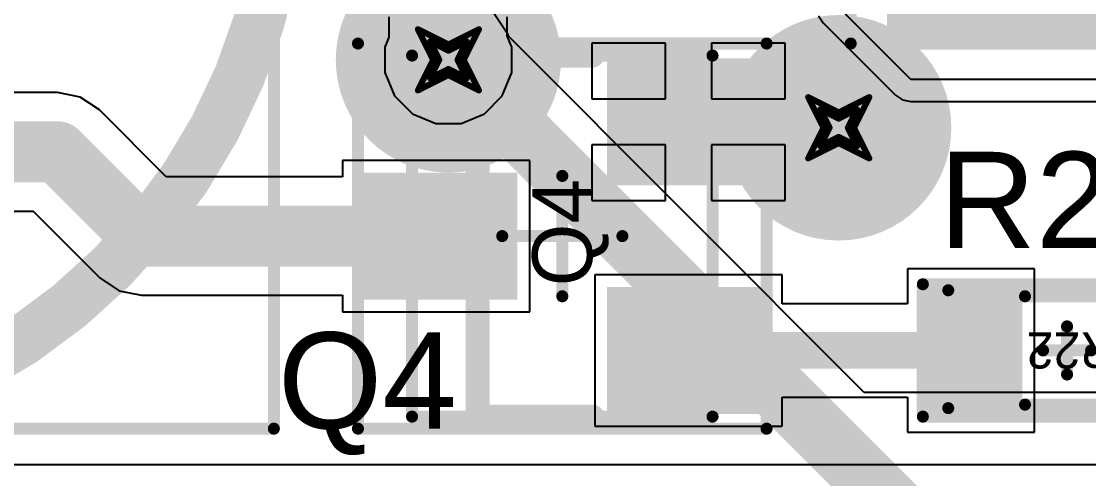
# Model space of a CAD drawing. Header units: millimetres. Extents: x -0.2 to 11.1, y -5.4 to 4.7.
# Drawn here: x 0.3346 to 0.6842, y 0.9758 to 1.1254 of the extents above; entities that cross this region are included whole.
import ezdxf

# ---------------------------------------------------------------- set-up
doc = ezdxf.new("R2010")
doc.units = ezdxf.units.MM
doc.header["$MEASUREMENT"] = 0
for name, color, linetype in [('BottomLayer', 5, 'Continuous'), ('DrillDrawing', 1, 'Continuous'), ('InternalPlane1', 76, 'Continuous'), ('InternalPlane2', 16, 'Continuous'), ('Mechanical1', 6, 'Continuous'), ('Mechanical3', 76, 'Continuous'), ('Mechanical5', 56, 'Continuous'), ('TopLayer', 1, 'Continuous'), ('TopOverlay', 2, 'Continuous'), ('TopPaste', 8, 'Continuous'), ('TopSolder', 216, 'Continuous'), ('ViaHoleLayer', 16, 'Continuous')]:
    doc.layers.add(name, color=color, linetype=linetype)
doc.styles.add('Arial', font='arial.ttf', dxfattribs={"height": 0.2})

# ---------------------------------------------------------------- blocks, each defined once
blk = doc.blocks.new('R0603_34')
at = {"layer": 'TopLayer'}
for points in [[(-0.0196889, -0.01771655), (-0.0433109, -0.01771655), (-0.0433109, 0.01771655), (-0.0196889, 0.01771655)], [(0.0196891, 0.01771655), (0.0433111, 0.01771655), (0.0433111, -0.01771655), (0.0196891, -0.01771655)]]:
    blk.add_hatch(color=1, dxfattribs=at).paths.add_polyline_path(points)
at = {"layer": 'TopPaste'}
for points in [[(-0.0146889, -0.02271655), (-0.0483109, -0.02271655), (-0.0483109, 0.02271655), (-0.0146889, 0.02271655)], [(0.0146891, 0.02271655), (0.0483111, 0.02271655), (0.0483111, -0.02271655), (0.0146891, -0.02271655)]]:
    blk.add_hatch(color=8, dxfattribs=at).paths.add_polyline_path(points)
at = {"layer": 'TopSolder'}
for points in [[(-0.0177204, -0.01968505), (-0.0452794, -0.01968505), (-0.0452794, 0.01968505), (-0.0177204, 0.01968505)], [(0.0177206, 0.01968505), (0.0452796, 0.01968505), (0.0452796, -0.01968505), (0.0177206, -0.01968505)]]:
    blk.add_hatch(color=216, dxfattribs=at).paths.add_polyline_path(points)
at = {"layer": 'Mechanical1', "const_width": 0.003937}
for points in [[(0.0389172, 0.0188754), (-0.0389172, 0.0188754)], [(-0.0389172, 0.0188754), (-0.0389172, -0.019685)], [(0.0389172, 0.0188754), (0.0389172, -0.019685)], [(0.0389172, -0.019685), (-0.0389172, -0.019685)]]:
    blk.add_lwpolyline(points, dxfattribs=at)
at = {"layer": 'Mechanical1', "const_width": 0.0019685}
for points in [[(-0.0399014, 0.0188754, 1), (-0.037933, 0.0188754, 1)], [(-0.0399014, 0.0188754, 1), (-0.037933, 0.0188754, 1)], [(0.037933, 0.0188754, 1), (0.0399014, 0.0188754, 1)], [(0.037933, 0.0188754, 1), (0.0399014, 0.0188754, 1)], [(-0.0399014, -0.019685, 1), (-0.037933, -0.019685, 1)], [(-0.0399014, -0.019685, 1), (-0.037933, -0.019685, 1)], [(0.037933, -0.019685, 1), (0.0399014, -0.019685, 1)], [(0.037933, -0.019685, 1), (0.0399014, -0.019685, 1)]]:
    blk.add_lwpolyline(points, format="xyb", close=True, dxfattribs=at)
at = {"layer": 'Mechanical3', "const_width": 0.003937}
for points in [[(-0.0472441, 0.0216535), (-0.0472441, -0.0216535)], [(0.0472441, 0.0216535), (-0.0472441, 0.0216535)], [(0.0472441, 0.0216535), (0.0472441, -0.0216535)], [(0, 0.007874), (0, -0.007874)], [(0.007874, 0), (-0.007874, 0)], [(0.0472441, -0.0216535), (-0.0472441, -0.0216535)]]:
    blk.add_lwpolyline(points, dxfattribs=at)
at = {"layer": 'Mechanical3', "const_width": 0.0019685}
for points in [[(-0.0482283, 0.0216535, 1), (-0.0462599, 0.0216535, 1)], [(-0.0482283, 0.0216535, 1), (-0.0462599, 0.0216535, 1)], [(0.0462599, 0.0216535, 1), (0.0482283, 0.0216535, 1)], [(0.0462599, 0.0216535, 1), (0.0482283, 0.0216535, 1)], [(-0.0009842, 0.007874, 1), (0.0009842, 0.007874, 1)], [(-0.0088582, 0, 1), (-0.0068898, 0, 1)], [(0.0068898, 0, 1), (0.0088582, 0, 1)], [(-0.0009842, -0.007874, 1), (0.0009842, -0.007874, 1)], [(-0.0482283, -0.0216535, 1), (-0.0462599, -0.0216535, 1)], [(-0.0482283, -0.0216535, 1), (-0.0462599, -0.0216535, 1)], [(0.0462599, -0.0216535, 1), (0.0482283, -0.0216535, 1)], [(0.0462599, -0.0216535, 1), (0.0482283, -0.0216535, 1)]]:
    blk.add_lwpolyline(points, format="xyb", close=True, dxfattribs=at)
at = {"layer": 'Mechanical5', "const_width": 0.003937}
for points in [[(-0.0472441, 0.0216535), (-0.0472441, -0.0216535)], [(0.0472441, 0.0216535), (-0.0472441, 0.0216535)], [(0.0472441, 0.0216535), (0.0472441, -0.0216535)], [(0.0472441, -0.0216535), (-0.0472441, -0.0216535)]]:
    blk.add_lwpolyline(points, dxfattribs=at)
at = {"layer": 'Mechanical5', "const_width": 0.0019685}
for points in [[(-0.0482283, 0.0216535, 1), (-0.0462599, 0.0216535, 1)], [(-0.0482283, 0.0216535, 1), (-0.0462599, 0.0216535, 1)], [(0.0462599, 0.0216535, 1), (0.0482283, 0.0216535, 1)], [(0.0462599, 0.0216535, 1), (0.0482283, 0.0216535, 1)], [(-0.0482283, -0.0216535, 1), (-0.0462599, -0.0216535, 1)], [(-0.0482283, -0.0216535, 1), (-0.0462599, -0.0216535, 1)], [(0.0462599, -0.0216535, 1), (0.0482283, -0.0216535, 1)], [(0.0462599, -0.0216535, 1), (0.0482283, -0.0216535, 1)]]:
    blk.add_lwpolyline(points, format="xyb", close=True, dxfattribs=at)
at = {"layer": 'TopOverlay', "const_width": 0.003937}
for points in [[(0.0137795, 0.0177165), (-0.0137795, 0.0177165)], [(0.0137795, -0.0177165), (-0.0137795, -0.0177165)]]:
    blk.add_lwpolyline(points, dxfattribs=at)
at = {"layer": 'TopOverlay', "const_width": 0.0019685}
for points in [[(-0.0147637, 0.0177165, 1), (-0.0127953, 0.0177165, 1)], [(0.0127953, 0.0177165, 1), (0.0147637, 0.0177165, 1)], [(-0.0147637, -0.0177165, 1), (-0.0127953, -0.0177165, 1)], [(0.0127953, -0.0177165, 1), (0.0147637, -0.0177165, 1)]]:
    blk.add_lwpolyline(points, format="xyb", close=True, dxfattribs=at)
at = {"layer": 'Mechanical5'}
blk.add_text('R22', height=0.011811, dxfattribs=at).set_placement((-0.0157427, -0.0059033))
blk = doc.blocks.new('SOT_23F_57')
at = {"layer": 'TopLayer'}
for points in [[(-0.01574805, 0.06299215), (0.01574805, 0.06299215), (0.01574805, 0.01968505), (-0.01574805, 0.01968505)], [(-0.05314955, -0.01968505), (-0.02165345, -0.01968505), (-0.02165345, -0.06299215), (-0.05314955, -0.06299215)], [(0.02165355, -0.01968505), (0.05314965, -0.01968505), (0.05314965, -0.06299215), (0.02165355, -0.06299215)]]:
    blk.add_hatch(color=1, dxfattribs=at).paths.add_polyline_path(points)
at = {"layer": 'TopPaste'}
for points in [[(-0.02074805, 0.06799215), (0.02074805, 0.06799215), (0.02074805, 0.01468505), (-0.02074805, 0.01468505)], [(-0.05814955, -0.01468505), (-0.01665345, -0.01468505), (-0.01665345, -0.06799215), (-0.05814955, -0.06799215)], [(0.01665355, -0.01468505), (0.05814965, -0.01468505), (0.05814965, -0.06799215), (0.01665355, -0.06799215)]]:
    blk.add_hatch(color=8, dxfattribs=at).paths.add_polyline_path(points)
at = {"layer": 'TopSolder'}
for points in [[(-0.01771655, 0.06496065), (0.01771655, 0.06496065), (0.01771655, 0.01771655), (-0.01771655, 0.01771655)], [(-0.05511805, -0.01771655), (-0.01968495, -0.01771655), (-0.01968495, -0.06496065), (-0.05511805, -0.06496065)], [(0.01968505, -0.01771655), (0.05511815, -0.01771655), (0.05511815, -0.06496065), (0.01968505, -0.06496065)]]:
    blk.add_hatch(color=216, dxfattribs=at).paths.add_polyline_path(points)
at = {"layer": 'Mechanical1', "const_width": 0.003937}
for points in [[(-0.0590551, 0.0492126), (-0.0590551, -0.0492126)], [(-0.0590551, 0.0492126), (0.0590551, 0.0492126)], [(0.0590551, 0.0492126), (0.0590551, -0.0492126)], [(-0.0590551, -0.0492126), (0.0590551, -0.0492126)]]:
    blk.add_lwpolyline(points, dxfattribs=at)
at = {"layer": 'Mechanical1', "const_width": 0.0019685}
for points in [[(-0.0600393, 0.0492126, 1), (-0.0580709, 0.0492126, 1)], [(-0.0600393, 0.0492126, 1), (-0.0580709, 0.0492126, 1)], [(0.0580709, 0.0492126, 1), (0.0600393, 0.0492126, 1)], [(0.0580709, 0.0492126, 1), (0.0600393, 0.0492126, 1)], [(-0.0600393, -0.0492126, 1), (-0.0580709, -0.0492126, 1)], [(-0.0600393, -0.0492126, 1), (-0.0580709, -0.0492126, 1)], [(0.0580709, -0.0492126, 1), (0.0600393, -0.0492126, 1)], [(0.0580709, -0.0492126, 1), (0.0600393, -0.0492126, 1)]]:
    blk.add_lwpolyline(points, format="xyb", close=True, dxfattribs=at)
at = {"layer": 'Mechanical3', "const_width": 0.003937}
for points in [[(-0.0629921, 0.0669291), (-0.0629921, -0.0669291)], [(-0.0629921, 0.0669291), (0.0629921, 0.0669291)], [(0.0629921, 0.0669291), (0.0629921, -0.0669291)], [(0, 0.019685), (0, -0.019685)], [(-0.019685, 0), (0.019685, 0)], [(-0.0629921, -0.0669291), (0.0629921, -0.0669291)]]:
    blk.add_lwpolyline(points, dxfattribs=at)
at = {"layer": 'Mechanical3', "const_width": 0.0019685}
for points in [[(-0.0639763, 0.0669291, 1), (-0.0620079, 0.0669291, 1)], [(-0.0639763, 0.0669291, 1), (-0.0620079, 0.0669291, 1)], [(0.0620079, 0.0669291, 1), (0.0639763, 0.0669291, 1)], [(0.0620079, 0.0669291, 1), (0.0639763, 0.0669291, 1)], [(-0.0009842, 0.019685, 1), (0.0009842, 0.019685, 1)], [(-0.0206692, 0, 1), (-0.0187008, 0, 1)], [(0.0187008, 0, 1), (0.0206692, 0, 1)], [(-0.0009842, -0.019685, 1), (0.0009842, -0.019685, 1)], [(-0.0639763, -0.0669291, 1), (-0.0620079, -0.0669291, 1)], [(-0.0639763, -0.0669291, 1), (-0.0620079, -0.0669291, 1)], [(0.0620079, -0.0669291, 1), (0.0639763, -0.0669291, 1)], [(0.0620079, -0.0669291, 1), (0.0639763, -0.0669291, 1)]]:
    blk.add_lwpolyline(points, format="xyb", close=True, dxfattribs=at)
at = {"layer": 'Mechanical5', "const_width": 0.003937}
for points in [[(-0.0629921, 0.0669291), (-0.0629921, -0.0669291)], [(-0.0629921, 0.0669291), (0.0629921, 0.0669291)], [(0.0629921, 0.0669291), (0.0629921, -0.0669291)], [(-0.0629921, -0.0669291), (0.0629921, -0.0669291)]]:
    blk.add_lwpolyline(points, dxfattribs=at)
at = {"layer": 'Mechanical5', "const_width": 0.0019685}
for points in [[(-0.0639763, 0.0669291, 1), (-0.0620079, 0.0669291, 1)], [(-0.0639763, 0.0669291, 1), (-0.0620079, 0.0669291, 1)], [(0.0620079, 0.0669291, 1), (0.0639763, 0.0669291, 1)], [(0.0620079, 0.0669291, 1), (0.0639763, 0.0669291, 1)], [(-0.0639763, -0.0669291, 1), (-0.0620079, -0.0669291, 1)], [(-0.0639763, -0.0669291, 1), (-0.0620079, -0.0669291, 1)], [(0.0620079, -0.0669291, 1), (0.0639763, -0.0669291, 1)], [(0.0620079, -0.0669291, 1), (0.0639763, -0.0669291, 1)]]:
    blk.add_lwpolyline(points, format="xyb", close=True, dxfattribs=at)
at = {"layer": 'TopOverlay', "const_width": 0.007874}
for points in [[(-0.0590272, 0.0277664), (-0.0216535, 0.0277664)], [(-0.0590272, 0.0277664), (-0.0590272, -0.0098425)], [(0.0216535, 0.0277664), (0.0590272, 0.0277664)], [(0.0590272, 0.0277664), (0.0590272, -0.0098425)]]:
    blk.add_lwpolyline(points, dxfattribs=at)
at = {"layer": 'TopOverlay', "const_width": 0.003937}
for points in [[(-0.0609957, 0.0277664, 1), (-0.0570587, 0.0277664, 1)], [(-0.0609957, 0.0277664, 1), (-0.0570587, 0.0277664, 1)], [(-0.023622, 0.0277664, 1), (-0.019685, 0.0277664, 1)], [(0.019685, 0.0277664, 1), (0.023622, 0.0277664, 1)], [(0.0570587, 0.0277664, 1), (0.0609957, 0.0277664, 1)], [(0.0570587, 0.0277664, 1), (0.0609957, 0.0277664, 1)], [(-0.0609957, -0.0098425, 1), (-0.0570587, -0.0098425, 1)], [(0.0570587, -0.0098425, 1), (0.0609957, -0.0098425, 1)]]:
    blk.add_lwpolyline(points, format="xyb", close=True, dxfattribs=at)
at = {"layer": 'Mechanical5'}
blk.add_text('Q4', height=0.019685, dxfattribs=at).set_placement((-0.0163987, -0.0098391))
blk = doc.blocks.new('CMI_9605IC_0580T_62')
at = {"layer": 'Mechanical1', "const_width": 0.003937}
for points in [[(0.1889764, -0.1889764), (0.1889764, 0.1889764)], [(-0.1889764, -0.1889764), (0.1889764, -0.1889764)]]:
    blk.add_lwpolyline(points, dxfattribs=at)
at = {"layer": 'Mechanical1', "const_width": 0.0019685}
blk.add_lwpolyline([(0.1879922, -0.1889764, 1), (0.1899606, -0.1889764, 1)], format="xyb", close=True, dxfattribs=at)
blk.add_lwpolyline([(0.1879922, -0.1889764, 1), (0.1899606, -0.1889764, 1)], format="xyb", close=True, dxfattribs=at)
at = {"layer": 'Mechanical3', "const_width": 0.01}
blk.add_lwpolyline([(0.1889764, 0, 1), (-0.1889764, 0, 1)], format="xyb", close=True, dxfattribs=at)
at = {"layer": 'Mechanical5', "const_width": 0.01}
blk.add_lwpolyline([(0.1889764, 0, 1), (-0.1889764, 0, 1)], format="xyb", close=True, dxfattribs=at)
at = {"layer": 'TopOverlay', "const_width": 0.007874}
blk.add_lwpolyline([(0.1968504, 0, 1), (-0.1968504, 0, 1)], format="xyb", close=True, dxfattribs=at)
blk = doc.blocks.new('SMB_77')
at = {"layer": 'TopLayer'}
for points in [[(-0.1295078, 0.05399605), (-0.0445078, 0.05399605), (-0.0445078, -0.05399605), (-0.1295078, -0.05399605)], [(0.0445079, 0.05399605), (0.1295079, 0.05399605), (0.1295079, -0.05399605), (0.0445079, -0.05399605)]]:
    blk.add_hatch(color=1, dxfattribs=at).paths.add_polyline_path(points)
at = {"layer": 'TopOverlay'}
blk.add_hatch(color=2, dxfattribs=at).paths.add_polyline_path([(-0.03937, -0.0708644), (-0.0098424, -0.0708644), (-0.0098424, 0.0708678), (-0.03937, 0.0708678)])
at = {"layer": 'TopPaste'}
for points in [[(-0.1345078, 0.05899605), (-0.0395078, 0.05899605), (-0.0395078, -0.05899605), (-0.1345078, -0.05899605)], [(0.0395079, 0.05899605), (0.1345079, 0.05899605), (0.1345079, -0.05899605), (0.0395079, -0.05899605)]]:
    blk.add_hatch(color=8, dxfattribs=at).paths.add_polyline_path(points)
at = {"layer": 'TopSolder'}
for points in [[(-0.1314763, 0.05596455), (-0.0425393, 0.05596455), (-0.0425393, -0.05596455), (-0.1314763, -0.05596455)], [(0.0425394, 0.05596455), (0.1314764, 0.05596455), (0.1314764, -0.05596455), (0.0425394, -0.05596455)]]:
    blk.add_hatch(color=216, dxfattribs=at).paths.add_polyline_path(points)
at = {"layer": 'Mechanical1', "const_width": 0.003937}
for points in [[(-0.1070866, 0.0700787), (-0.1070866, -0.0700787)], [(-0.1070866, 0.0700787), (0.1070866, 0.0700787)], [(0.1070866, 0.0700787), (0.1070866, -0.0700787)], [(-0.1070866, -0.0700787), (0.1070866, -0.0700787)]]:
    blk.add_lwpolyline(points, dxfattribs=at)
at = {"layer": 'Mechanical1', "const_width": 0.0019685}
for points in [[(-0.1080708, 0.0700787, 1), (-0.1061024, 0.0700787, 1)], [(-0.1080708, 0.0700787, 1), (-0.1061024, 0.0700787, 1)], [(0.1061024, 0.0700787, 1), (0.1080708, 0.0700787, 1)], [(0.1061024, 0.0700787, 1), (0.1080708, 0.0700787, 1)], [(-0.1080708, -0.0700787, 1), (-0.1061024, -0.0700787, 1)], [(-0.1080708, -0.0700787, 1), (-0.1061024, -0.0700787, 1)], [(0.1061024, -0.0700787, 1), (0.1080708, -0.0700787, 1)], [(0.1061024, -0.0700787, 1), (0.1080708, -0.0700787, 1)]]:
    blk.add_lwpolyline(points, format="xyb", close=True, dxfattribs=at)
at = {"layer": 'Mechanical3', "const_width": 0.003937}
for points in [[(-0.1338583, 0.0708661), (-0.1338583, -0.0708661)], [(-0.1338583, 0.0708661), (0.1338583, 0.0708661)], [(0.1338583, 0.0708661), (0.1338583, -0.0708661)], [(0, 0.019685), (0, -0.019685)], [(-0.019685, 0), (0.019685, 0)], [(-0.1338583, -0.0708661), (0.1338583, -0.0708661)]]:
    blk.add_lwpolyline(points, dxfattribs=at)
at = {"layer": 'Mechanical3', "const_width": 0.0019685}
for points in [[(-0.1348425, 0.0708661, 1), (-0.1328741, 0.0708661, 1)], [(-0.1348425, 0.0708661, 1), (-0.1328741, 0.0708661, 1)], [(0.1328741, 0.0708661, 1), (0.1348425, 0.0708661, 1)], [(0.1328741, 0.0708661, 1), (0.1348425, 0.0708661, 1)], [(-0.0009842, 0.019685, 1), (0.0009842, 0.019685, 1)], [(-0.0206692, 0, 1), (-0.0187008, 0, 1)], [(0.0187008, 0, 1), (0.0206692, 0, 1)], [(-0.0009842, -0.019685, 1), (0.0009842, -0.019685, 1)], [(-0.1348425, -0.0708661, 1), (-0.1328741, -0.0708661, 1)], [(-0.1348425, -0.0708661, 1), (-0.1328741, -0.0708661, 1)], [(0.1328741, -0.0708661, 1), (0.1348425, -0.0708661, 1)], [(0.1328741, -0.0708661, 1), (0.1348425, -0.0708661, 1)]]:
    blk.add_lwpolyline(points, format="xyb", close=True, dxfattribs=at)
at = {"layer": 'Mechanical5', "const_width": 0.003937}
for points in [[(-0.1338583, 0.0708661), (-0.1338583, -0.0708661)], [(-0.1338583, 0.0708661), (0.1338583, 0.0708661)], [(0.1338583, 0.0708661), (0.1338583, -0.0708661)], [(-0.1338583, -0.0708661), (0.1338583, -0.0708661)]]:
    blk.add_lwpolyline(points, dxfattribs=at)
at = {"layer": 'Mechanical5', "const_width": 0.0019685}
for points in [[(-0.1348425, 0.0708661, 1), (-0.1328741, 0.0708661, 1)], [(-0.1348425, 0.0708661, 1), (-0.1328741, 0.0708661, 1)], [(0.1328741, 0.0708661, 1), (0.1348425, 0.0708661, 1)], [(0.1328741, 0.0708661, 1), (0.1348425, 0.0708661, 1)], [(-0.1348425, -0.0708661, 1), (-0.1328741, -0.0708661, 1)], [(-0.1348425, -0.0708661, 1), (-0.1328741, -0.0708661, 1)], [(0.1328741, -0.0708661, 1), (0.1348425, -0.0708661, 1)], [(0.1328741, -0.0708661, 1), (0.1348425, -0.0708661, 1)]]:
    blk.add_lwpolyline(points, format="xyb", close=True, dxfattribs=at)
at = {"layer": 'TopOverlay', "const_width": 0.003937}
for points in [[(-0.1082677, 0.0708661), (-0.1082677, 0.0590551)], [(-0.1082677, 0.0708661), (-0.1003937, 0.0708661)], [(-0.1003937, 0.0708661), (0.1082677, 0.0708661)], [(0.1082677, 0.0708661), (0.1082677, 0.0590551)], [(-0.1082677, -0.0590551), (-0.1082677, -0.0708661)], [(0.1082677, -0.0590551), (0.1082677, -0.0708661)], [(-0.1082677, -0.0708661), (-0.1003937, -0.0708661)], [(-0.1003937, -0.0708661), (0.1082677, -0.0708661)]]:
    blk.add_lwpolyline(points, dxfattribs=at)
at = {"layer": 'TopOverlay', "const_width": 0.0019685}
for points in [[(-0.1092519, 0.0708661, 1), (-0.1072835, 0.0708661, 1)], [(-0.1092519, 0.0708661, 1), (-0.1072835, 0.0708661, 1)], [(-0.1013779, 0.0708661, 1), (-0.0994095, 0.0708661, 1)], [(-0.1013779, 0.0708661, 1), (-0.0994095, 0.0708661, 1)], [(0.1072835, 0.0708661, 1), (0.1092519, 0.0708661, 1)], [(0.1072835, 0.0708661, 1), (0.1092519, 0.0708661, 1)], [(-0.1092519, 0.0590551, 1), (-0.1072835, 0.0590551, 1)], [(0.1072835, 0.0590551, 1), (0.1092519, 0.0590551, 1)], [(-0.1092519, -0.0590551, 1), (-0.1072835, -0.0590551, 1)], [(0.1072835, -0.0590551, 1), (0.1092519, -0.0590551, 1)], [(-0.1092519, -0.0708661, 1), (-0.1072835, -0.0708661, 1)], [(-0.1092519, -0.0708661, 1), (-0.1072835, -0.0708661, 1)], [(-0.1013779, -0.0708661, 1), (-0.0994095, -0.0708661, 1)], [(-0.1013779, -0.0708661, 1), (-0.0994095, -0.0708661, 1)], [(0.1072835, -0.0708661, 1), (0.1092519, -0.0708661, 1)], [(0.1072835, -0.0708661, 1), (0.1092519, -0.0708661, 1)]]:
    blk.add_lwpolyline(points, format="xyb", close=True, dxfattribs=at)
at = {"layer": 'Mechanical5'}
blk.add_text('D4', height=0.019685, dxfattribs=at).set_placement((-0.0163989, -0.0098391))

msp = doc.modelspace()

# ---------------------------------------------------------------- hatches: boundary and pattern name
at = {"layer": 'BottomLayer'}
h = msp.add_hatch(color=5, dxfattribs=at)
edge = h.paths.add_edge_path()
edge.add_arc((0.4745051, 1.1127752), 0.011811, 0, 360)
h = msp.add_hatch(color=5, dxfattribs=at)
edge = h.paths.add_edge_path()
edge.add_arc((0.6023622, 1.0905512), 0.011811, 0, 360)
at = {"layer": 'InternalPlane1'}
h = msp.add_hatch(color=76, dxfattribs=at)
edge = h.paths.add_edge_path()
edge.add_arc((0.4745051, 1.1127752), 0.0368897, 0, 360)
at = {"layer": 'InternalPlane2'}
h = msp.add_hatch(color=16, dxfattribs=at)
edge = h.paths.add_edge_path()
edge.add_arc((0.4745051, 1.1127752), 0.0368897, 0, 360)
h = msp.add_hatch(color=16, dxfattribs=at)
edge = h.paths.add_edge_path()
edge.add_arc((0.6023622, 1.0905512), 0.0368897, 0, 360)
at = {"layer": 'TopLayer'}
h = msp.add_hatch(color=1, dxfattribs=at)
edge = h.paths.add_edge_path()
edge.add_arc((0.4745051, 1.1127752), 0.011811, 0, 360)
h = msp.add_hatch(color=1, dxfattribs=at)
edge = h.paths.add_edge_path()
edge.add_arc((0.6023622, 1.0905512), 0.011811, 0, 360)
at = {"layer": 'ViaHoleLayer'}
h = msp.add_hatch(color=16, dxfattribs=at)
edge = h.paths.add_edge_path()
edge.add_arc((0.4745051, 1.1127752), 0.0068897, 0, 360)
h = msp.add_hatch(color=16, dxfattribs=at)
edge = h.paths.add_edge_path()
edge.add_arc((0.6023622, 1.0905512), 0.0068897, 0, 360)

# ---------------------------------------------------------------- linework, layer by layer
at = {"layer": 'BottomLayer'}
for p, q in [((0.4941086, 1.1208952), (0.489509, 1.1277791)), ((0.4941898, 1.1204869), (0.4941086, 1.1208952)), ((0.6107397, 1.003937), (0.4941898, 1.1204869)), ((0.7365493, 1.003937), (0.6107397, 1.003937))]:
    msp.add_line(p, q, dxfattribs=at)
at = {"layer": 'BottomLayer', "const_width": 0.02}
msp.add_lwpolyline([(0.4745051, 1.1127752), (0.6660205, 0.9212598)], dxfattribs=at)
at = {"layer": 'BottomLayer', "const_width": 0.01}
msp.add_lwpolyline([(0.4695051, 1.1127752, 1), (0.4795051, 1.1127752, 1)], format="xyb", close=True, dxfattribs=at)
at = {"layer": 'DrillDrawing', "const_width": 0.002}
for points in [[(0.4645051, 1.1227752), (0.4745051, 1.1177752)], [(0.4645051, 1.1227752), (0.4695051, 1.1127752)], [(0.4745051, 1.1177752), (0.4845051, 1.1227752)], [(0.4795051, 1.1127752), (0.4845051, 1.1227752)], [(0.4685051, 1.1187752), (0.4745051, 1.1157752)], [(0.4685051, 1.1187752), (0.4715051, 1.1127752)], [(0.4745051, 1.1157752), (0.4805051, 1.1187752)], [(0.4775051, 1.1127752), (0.4805051, 1.1187752)], [(0.4645051, 1.1027752), (0.4695051, 1.1127752)], [(0.4685051, 1.1067752), (0.4715051, 1.1127752)], [(0.4775051, 1.1127752), (0.4805051, 1.1067752)], [(0.4795051, 1.1127752), (0.4845051, 1.1027752)], [(0.4645051, 1.1027752), (0.4745051, 1.1077752)], [(0.4685051, 1.1067752), (0.4745051, 1.1097752)], [(0.4745051, 1.1097752), (0.4805051, 1.1067752)], [(0.4745051, 1.1077752), (0.4845051, 1.1027752)], [(0.5923622, 1.1005512), (0.6023622, 1.0955512)], [(0.5923622, 1.1005512), (0.5973622, 1.0905512)], [(0.6023622, 1.0955512), (0.6123622, 1.1005512)], [(0.6073622, 1.0905512), (0.6123622, 1.1005512)], [(0.5963622, 1.0965512), (0.6023622, 1.0935512)], [(0.5963622, 1.0965512), (0.5993622, 1.0905512)], [(0.6023622, 1.0935512), (0.6083622, 1.0965512)], [(0.6053622, 1.0905512), (0.6083622, 1.0965512)], [(0.5923622, 1.0805512), (0.5973622, 1.0905512)], [(0.5963622, 1.0845512), (0.5993622, 1.0905512)], [(0.6053622, 1.0905512), (0.6083622, 1.0845512)], [(0.6073622, 1.0905512), (0.6123622, 1.0805512)], [(0.5963622, 1.0845512), (0.6023622, 1.0875512)], [(0.6023622, 1.0875512), (0.6083622, 1.0845512)], [(0.5923622, 1.0805512), (0.6023622, 1.0855512)], [(0.6023622, 1.0855512), (0.6123622, 1.0805512)]]:
    msp.add_lwpolyline(points, dxfattribs=at)
at = {"layer": 'DrillDrawing', "const_width": 0.001}
for points in [[(0.4640051, 1.1227752, 1), (0.4650051, 1.1227752, 1)], [(0.4640051, 1.1227752, 1), (0.4650051, 1.1227752, 1)], [(0.4840051, 1.1227752, 1), (0.4850051, 1.1227752, 1)], [(0.4840051, 1.1227752, 1), (0.4850051, 1.1227752, 1)], [(0.4680051, 1.1187752, 1), (0.4690051, 1.1187752, 1)], [(0.4680051, 1.1187752, 1), (0.4690051, 1.1187752, 1)], [(0.4800051, 1.1187752, 1), (0.4810051, 1.1187752, 1)], [(0.4800051, 1.1187752, 1), (0.4810051, 1.1187752, 1)], [(0.4740051, 1.1177752, 1), (0.4750051, 1.1177752, 1)], [(0.4740051, 1.1177752, 1), (0.4750051, 1.1177752, 1)], [(0.4740051, 1.1157752, 1), (0.4750051, 1.1157752, 1)], [(0.4740051, 1.1157752, 1), (0.4750051, 1.1157752, 1)], [(0.4690051, 1.1127752, 1), (0.4700051, 1.1127752, 1)], [(0.4690051, 1.1127752, 1), (0.4700051, 1.1127752, 1)], [(0.4710051, 1.1127752, 1), (0.4720051, 1.1127752, 1)], [(0.4710051, 1.1127752, 1), (0.4720051, 1.1127752, 1)], [(0.4770051, 1.1127752, 1), (0.4780051, 1.1127752, 1)], [(0.4770051, 1.1127752, 1), (0.4780051, 1.1127752, 1)], [(0.4790051, 1.1127752, 1), (0.4800051, 1.1127752, 1)], [(0.4790051, 1.1127752, 1), (0.4800051, 1.1127752, 1)], [(0.4740051, 1.1097752, 1), (0.4750051, 1.1097752, 1)], [(0.4740051, 1.1097752, 1), (0.4750051, 1.1097752, 1)], [(0.4740051, 1.1077752, 1), (0.4750051, 1.1077752, 1)], [(0.4740051, 1.1077752, 1), (0.4750051, 1.1077752, 1)], [(0.4680051, 1.1067752, 1), (0.4690051, 1.1067752, 1)], [(0.4680051, 1.1067752, 1), (0.4690051, 1.1067752, 1)], [(0.4800051, 1.1067752, 1), (0.4810051, 1.1067752, 1)], [(0.4800051, 1.1067752, 1), (0.4810051, 1.1067752, 1)], [(0.4640051, 1.1027752, 1), (0.4650051, 1.1027752, 1)], [(0.4640051, 1.1027752, 1), (0.4650051, 1.1027752, 1)], [(0.4840051, 1.1027752, 1), (0.4850051, 1.1027752, 1)], [(0.4840051, 1.1027752, 1), (0.4850051, 1.1027752, 1)], [(0.5918622, 1.1005512, 1), (0.5928622, 1.1005512, 1)], [(0.5918622, 1.1005512, 1), (0.5928622, 1.1005512, 1)], [(0.6118622, 1.1005512, 1), (0.6128622, 1.1005512, 1)], [(0.6118622, 1.1005512, 1), (0.6128622, 1.1005512, 1)], [(0.5958622, 1.0965512, 1), (0.5968622, 1.0965512, 1)], [(0.5958622, 1.0965512, 1), (0.5968622, 1.0965512, 1)], [(0.6018622, 1.0955512, 1), (0.6028622, 1.0955512, 1)], [(0.6018622, 1.0955512, 1), (0.6028622, 1.0955512, 1)], [(0.6018622, 1.0935512, 1), (0.6028622, 1.0935512, 1)], [(0.6018622, 1.0935512, 1), (0.6028622, 1.0935512, 1)], [(0.6078622, 1.0965512, 1), (0.6088622, 1.0965512, 1)], [(0.6078622, 1.0965512, 1), (0.6088622, 1.0965512, 1)], [(0.5968622, 1.0905512, 1), (0.5978622, 1.0905512, 1)], [(0.5968622, 1.0905512, 1), (0.5978622, 1.0905512, 1)], [(0.5988622, 1.0905512, 1), (0.5998622, 1.0905512, 1)], [(0.5988622, 1.0905512, 1), (0.5998622, 1.0905512, 1)], [(0.6048622, 1.0905512, 1), (0.6058622, 1.0905512, 1)], [(0.6048622, 1.0905512, 1), (0.6058622, 1.0905512, 1)], [(0.6068622, 1.0905512, 1), (0.6078622, 1.0905512, 1)], [(0.6068622, 1.0905512, 1), (0.6078622, 1.0905512, 1)], [(0.6018622, 1.0875512, 1), (0.6028622, 1.0875512, 1)], [(0.6018622, 1.0875512, 1), (0.6028622, 1.0875512, 1)], [(0.5958622, 1.0845512, 1), (0.5968622, 1.0845512, 1)], [(0.5958622, 1.0845512, 1), (0.5968622, 1.0845512, 1)], [(0.6018622, 1.0855512, 1), (0.6028622, 1.0855512, 1)], [(0.6018622, 1.0855512, 1), (0.6028622, 1.0855512, 1)], [(0.6078622, 1.0845512, 1), (0.6088622, 1.0845512, 1)], [(0.6078622, 1.0845512, 1), (0.6088622, 1.0845512, 1)], [(0.5918622, 1.0805512, 1), (0.5928622, 1.0805512, 1)], [(0.5918622, 1.0805512, 1), (0.5928622, 1.0805512, 1)], [(0.6118622, 1.0805512, 1), (0.6128622, 1.0805512, 1)], [(0.6118622, 1.0805512, 1), (0.6128622, 1.0805512, 1)]]:
    msp.add_lwpolyline(points, format="xyb", close=True, dxfattribs=at)
at = {"layer": 'InternalPlane1', "const_width": 0.01}
for points in [[(0.5931654, 1.1158193, -0.176326980708465), (0.611559, 1.1158193)], [(0.5770941, 1.0813544, -0.176326980708465), (0.5770941, 1.099748)], [(0.6276303, 1.099748, -0.1763269807084648), (0.6276303, 1.0813544)], [(0.611559, 1.0652831, -0.176326980708465), (0.5931654, 1.0652831)]]:
    msp.add_lwpolyline(points, format="xyb", dxfattribs=at)
at = {"layer": 'InternalPlane1', "const_width": 0.005}
for points in [[(0.5906654, 1.1158193, 1), (0.5956654, 1.1158193, 1)], [(0.609059, 1.1158193, 1), (0.614059, 1.1158193, 1)], [(0.5745941, 1.099748, 1), (0.5795941, 1.099748, 1)], [(0.6251303, 1.099748, 1), (0.6301303, 1.099748, 1)], [(0.5745941, 1.0813544, 1), (0.5795941, 1.0813544, 1)], [(0.6251303, 1.0813544, 1), (0.6301303, 1.0813544, 1)], [(0.5906654, 1.0652831, 1), (0.5956654, 1.0652831, 1)], [(0.609059, 1.0652831, 1), (0.614059, 1.0652831, 1)]]:
    msp.add_lwpolyline(points, format="xyb", close=True, dxfattribs=at)
at = {"layer": 'TopLayer'}
for p, q in [((0.6259843, 1.1062992), (0.6023622, 1.1299213)), ((0.4550372, 1.1268268), (0.4550372, 1.1201573)), ((0.4937816, 1.1206194), (0.4937816, 1.1268268)), ((0.5957684, 1.12719), (0.5973155, 1.1248746)), ((0.5973155, 1.1248746), (0.6209376, 1.1012525)), ((0.4550372, 1.1201573), (0.4536941, 1.1169148)), ((0.4953161, 1.1169148), (0.4937816, 1.1206194)), ((0.4536941, 1.1169148), (0.4536941, 1.1086356)), ((0.4953161, 1.1086356), (0.4953161, 1.1169148)), ((0.5456496, 1.1182678), (0.5214961, 1.1182678)), ((0.5214961, 1.1182678), (0.5214961, 1.1000198)), ((0.5456496, 1.1000198), (0.5456496, 1.1182678)), ((0.5848031, 1.1182678), (0.5606496, 1.1182678)), ((0.5606496, 1.1182678), (0.5606496, 1.1000198)), ((0.5848031, 1.1000198), (0.5848031, 1.1182678)), ((0.4536941, 1.1086356), (0.4568624, 1.1009867)), ((0.4921478, 1.1009867), (0.4953161, 1.1086356)), ((0.7874016, 1.1062992), (0.6259843, 1.1062992)), ((0.3464567, 1.1020494), (0.273015, 1.1020494)), ((0.3538701, 1.1005748), (0.3464567, 1.1020494)), ((0.3601549, 1.0963754), (0.3538701, 1.1005748)), ((0.4568624, 1.1009867), (0.4627166, 1.0951325)), ((0.4862936, 1.0951325), (0.4921478, 1.1009867)), ((0.5214961, 1.1000198), (0.5456496, 1.1000198)), ((0.5606496, 1.1000198), (0.5848031, 1.1000198)), ((0.6209376, 1.1012525), (0.623253, 1.0997054)), ((0.623253, 1.0997054), (0.6259843, 1.0991621)), ((0.6259843, 1.0991621), (0.7844453, 1.0991621)), ((0.3820399, 1.0744904), (0.3601549, 1.0963754)), ((0.4627166, 1.0951325), (0.4703655, 1.0919642)), ((0.4786447, 1.0919642), (0.4862936, 1.0951325)), ((0.4703655, 1.0919642), (0.4786447, 1.0919642)), ((0.5456496, 1.0850198), (0.5214961, 1.0850198)), ((0.5214961, 1.0850198), (0.5214961, 1.0667718)), ((0.5456496, 1.0667718), (0.5456496, 1.0850198)), ((0.5848031, 1.0850198), (0.5606496, 1.0850198)), ((0.5606496, 1.0850198), (0.5606496, 1.0667718)), ((0.5848031, 1.0667718), (0.5848031, 1.0850198)), ((0.5011259, 1.0798662), (0.4398189, 1.0798662)), ((0.4398189, 1.0798662), (0.4398189, 1.0744904)), ((0.5011259, 1.0303702), (0.5011259, 1.0798662)), ((0.4398189, 1.0744904), (0.3820399, 1.0744904)), ((0.5214961, 1.0667718), (0.5456496, 1.0667718)), ((0.5606496, 1.0667718), (0.5848031, 1.0667718)), ((0.273015, 1.063305), (0.3384325, 1.063305)), ((0.3384325, 1.063305), (0.3603175, 1.04142)), ((0.5838031, 1.0424647), (0.5224961, 1.0424647)), ((0.5224961, 1.0424647), (0.5224961, 0.9929687)), ((0.5838031, 1.0330106), (0.5838031, 1.0424647)), ((0.6664763, 1.0444332), (0.6248543, 1.0444332)), ((0.6248543, 1.0444332), (0.6248543, 1.0330106)), ((0.6664763, 0.9910002), (0.6664763, 1.0444332)), ((0.3603175, 1.04142), (0.3666022, 1.0372206)), ((0.3666022, 1.0372206), (0.3740157, 1.035746)), ((0.3740157, 1.035746), (0.4398189, 1.035746)), ((0.4398189, 1.035746), (0.4398189, 1.0303702)), ((0.6248543, 1.0330106), (0.5838031, 1.0330106)), ((0.4398189, 1.0303702), (0.5011259, 1.0303702)), ((0.5838031, 0.9929687), (0.5838031, 1.0024228)), ((0.5838031, 1.0024228), (0.6248543, 1.0024228)), ((0.6248543, 1.0024228), (0.6248543, 0.9910002)), ((0.5224961, 0.9929687), (0.5838031, 0.9929687)), ((0.6248543, 0.9910002), (0.6664763, 0.9910002)), ((0.8180194, 0.980315), (0.0992416, 0.980315))]:
    msp.add_line(p, q, dxfattribs=at)
for points, const_width in [([(0.4744094, 1.1128709), (0.4744094, 1.1614173)], 0.02), ([(0.4744094, 1.1128709), (0.4745051, 1.1127752)], 0.02), ([(0.2283465, 1.0826772), (0.3464567, 1.0826772)], 0.02), ([(0.3464567, 1.0826772), (0.3740157, 1.0551182)], 0.02), ([(0.3740157, 1.0551182), (0.4704724, 1.0551182)], 0.02), ([(0.5531496, 1.0177167), (0.6456653, 1.0177167)], 0.012)]:
    msp.add_lwpolyline(points, dxfattribs=dict(at, const_width=const_width))
for points, const_width in [([(0.4694094, 1.1128709, 1), (0.4794094, 1.1128709, 1)], 0.01), ([(0.4694094, 1.1128709, 1), (0.4794094, 1.1128709, 1)], 0.01), ([(0.4695051, 1.1127752, 1), (0.4795051, 1.1127752, 1)], 0.01), ([(0.3414567, 1.0826772, 1), (0.3514567, 1.0826772, 1)], 0.01), ([(0.3414567, 1.0826772, 1), (0.3514567, 1.0826772, 1)], 0.01), ([(0.3690157, 1.0551182, 1), (0.3790157, 1.0551182, 1)], 0.01), ([(0.3690157, 1.0551182, 1), (0.3790157, 1.0551182, 1)], 0.01), ([(0.4654724, 1.0551182, 1), (0.4754724, 1.0551182, 1)], 0.01), ([(0.5501496, 1.0177167, 1), (0.5561496, 1.0177167, 1)], 0.006), ([(0.6426653, 1.0177167, 1), (0.6486653, 1.0177167, 1)], 0.006)]:
    msp.add_lwpolyline(points, format="xyb", close=True, dxfattribs=dict(at, const_width=const_width))

# ---------------------------------------------------------------- block references
for name, p, rotation in [('SMB_77', (0.6771654, 1.2519686), 90), ('SOT_23F_57', (0.511811, 1.0551182), 90), ('R0603_34', (0.6771654, 1.0177167), 180)]:
    msp.add_blockref(name, p, dxfattribs=dict(rotation=rotation))
msp.add_blockref('CMI_9605IC_0580T_62', (0.2283465, 1.1811024))

# ---------------------------------------------------------------- texts
at = {"layer": 'TopOverlay', "style": 'Arial'}
for s, p in [('R22', (0.6351842, 1.0511862)), ('Q4', (0.4186437, 0.9921311))]:
    msp.add_text(s, height=0.0314961, dxfattribs=at).set_placement(p)

doc.saveas('drawing.dxf')
